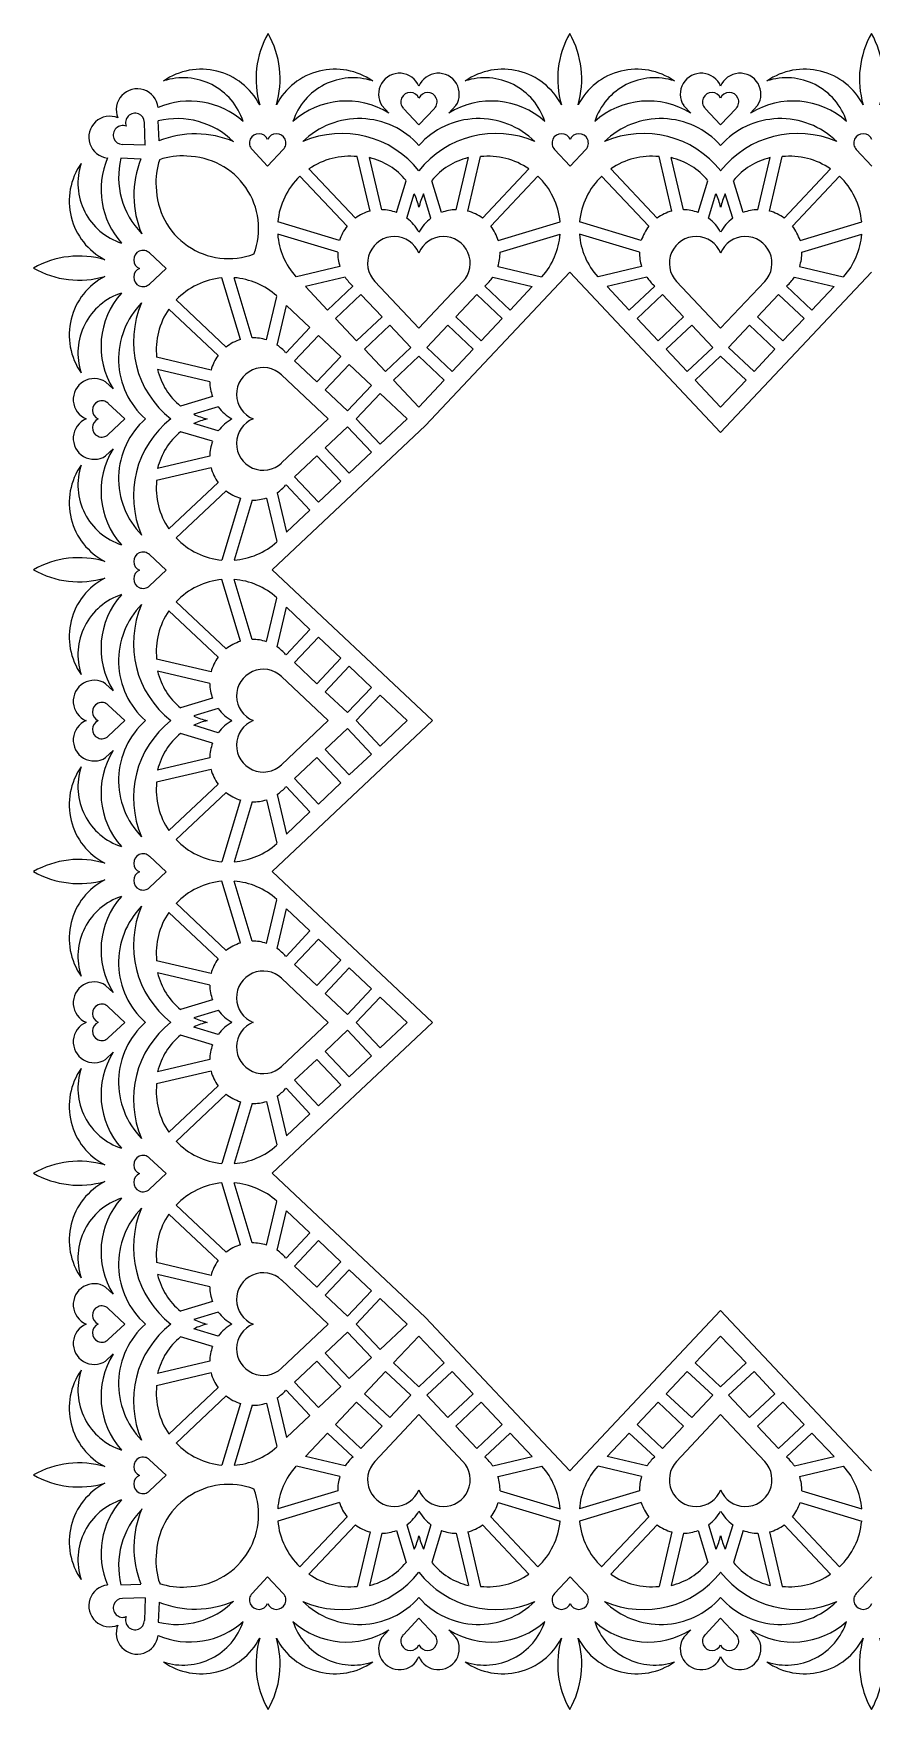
# Model space of a CAD drawing. Extents: x -118 to 52, y 123 to 293.
# Drawn here: x -118.1 to -33.3, y 122.9 to 292.5 of the extents above; entities that cross this region are included whole.
import ezdxf

# ---------------------------------------------------------------- set-up
doc = ezdxf.new("R2010")
doc.units = 0
doc.layers.get('0').update_dxf_attribs({"linetype": 'CONTINUOUS'})

msp = doc.modelspace()

# ---------------------------------------------------------------- linework, layer by layer
for p, q in [((-82.86, 285.22), (-82.15, 284.45)), ((-75.37, 285.22), (-76.08, 284.45)), ((-52.32, 285.22), (-51.61, 284.45)), ((-44.84, 285.22), (-45.55, 284.45)), ((-106.82, 281.22), (-106.89, 283.52)), ((-105.42, 281.64), (-105.5, 283.67)), ((-79.11, 283.27), (-80.69, 284.94)), ((-79.11, 283.27), (-77.54, 284.94)), ((-48.58, 283.27), (-50.16, 284.94)), ((-48.58, 283.27), (-47, 284.94)), ((-107.25, 279.81), (-109.28, 279.89)), ((-106.82, 281.22), (-109.12, 281.29)), ((-94.43, 279.09), (-96, 280.77)), ((-94.43, 279.09), (-92.85, 280.77)), ((-84.05, 274.54), (-85.35, 280.06)), ((-82.87, 274.68), (-84.12, 279.95)), ((-75.35, 274.68), (-74.11, 279.95)), ((-74.18, 274.54), (-72.88, 280.06)), ((-63.8, 279.09), (-65.38, 280.77)), ((-63.8, 279.09), (-62.23, 280.77)), ((-53.51, 274.54), (-54.81, 280.06)), ((-52.34, 274.68), (-53.58, 279.95)), ((-44.82, 274.68), (-43.58, 279.95)), ((-43.64, 274.54), (-42.34, 280.06)), ((-33.27, 279.09), (-34.85, 280.77)), ((-85.55, 273.83), (-90.24, 278.82)), ((-72.68, 273.83), (-67.99, 278.82)), ((-55.01, 273.83), (-59.7, 278.82)), ((-42.15, 273.83), (-37.45, 278.82)), ((-86.39, 273.02), (-91.16, 278.08)), ((-81.38, 274.4), (-80.41, 277.62)), ((-76.84, 274.4), (-77.81, 277.62)), ((-71.84, 273.02), (-67.07, 278.08)), ((-55.86, 273.02), (-60.62, 278.08)), ((-50.85, 274.4), (-49.88, 277.62)), ((-46.31, 274.4), (-47.28, 277.62)), ((-41.3, 273.02), (-36.54, 278.08)), ((-80.33, 273.82), (-79.59, 276.29)), ((-77.9, 273.82), (-78.64, 276.29)), ((-49.79, 273.82), (-49.05, 276.29)), ((-47.36, 273.82), (-48.11, 276.29)), ((-87.15, 271.56), (-93.4, 273.44)), ((-71.08, 271.56), (-64.83, 273.44)), ((-56.61, 271.56), (-62.86, 273.44)), ((-40.54, 271.56), (-34.29, 273.44)), ((-87.33, 270.39), (-93.41, 272.22)), ((-70.9, 270.39), (-64.82, 272.22)), ((-56.8, 270.39), (-62.87, 272.22)), ((-40.36, 270.39), (-34.28, 272.22)), ((-104.7, 268.73), (-106.38, 270.31)), ((-104.7, 268.73), (-106.38, 267.15)), ((-87.12, 268.93), (-91.52, 267.89)), ((-78.45, 252.84), (-63.85, 268.36)), ((-71.11, 268.93), (-66.71, 267.89)), ((-48.58, 252.14), (-63.85, 268.36)), ((-56.58, 268.93), (-60.98, 267.89)), ((-48.58, 252.14), (-33.31, 268.36)), ((-40.58, 268.93), (-36.17, 267.89)), ((-97.17, 261.54), (-99.05, 267.79)), ((-96, 261.72), (-97.83, 267.8)), ((-86.59, 267.85), (-90.59, 266.9)), ((-88.36, 264.53), (-90.59, 266.9)), ((-85.79, 266.95), (-88.36, 264.53)), ((-85.79, 266.95), (-85.82, 266.99)), ((-79.11, 262.68), (-83.57, 267.42)), ((-79.11, 262.68), (-74.66, 267.42)), ((-72.44, 266.95), (-72.41, 266.99)), ((-72.44, 266.95), (-69.87, 264.53)), ((-71.64, 267.85), (-67.64, 266.9)), ((-69.87, 264.53), (-67.64, 266.9)), ((-56.05, 267.85), (-60.05, 266.9)), ((-57.82, 264.53), (-60.05, 266.9)), ((-55.25, 266.95), (-57.82, 264.53)), ((-55.25, 266.95), (-55.29, 266.99)), ((-48.58, 262.68), (-53.04, 267.42)), ((-48.58, 262.68), (-44.12, 267.42)), ((-41.9, 266.95), (-41.87, 266.99)), ((-41.9, 266.95), (-39.34, 264.53)), ((-41.11, 267.85), (-37.1, 266.9)), ((-39.34, 264.53), (-37.1, 266.9)), ((-99.44, 259.94), (-104.43, 264.63)), ((-98.63, 260.78), (-103.69, 265.55)), ((-94.54, 261.51), (-93.5, 265.91)), ((-93.46, 260.98), (-92.51, 264.98)), ((-90.14, 262.75), (-92.51, 264.98)), ((-84.98, 266.1), (-87.55, 263.68)), ((-82.85, 263.83), (-84.98, 266.1)), ((-75.37, 263.83), (-73.25, 266.1)), ((-73.25, 266.1), (-70.68, 263.68)), ((-54.45, 266.1), (-57.02, 263.68)), ((-52.32, 263.83), (-54.45, 266.1)), ((-44.84, 263.83), (-42.71, 266.1)), ((-42.71, 266.1), (-40.14, 263.68)), ((-85.42, 261.42), (-87.55, 263.68)), ((-82.85, 263.83), (-85.42, 261.42)), ((-82.05, 262.98), (-84.62, 260.56)), ((-79.92, 260.72), (-82.05, 262.98)), ((-78.31, 260.72), (-76.18, 262.98)), ((-76.18, 262.98), (-73.61, 260.56)), ((-75.37, 263.83), (-72.81, 261.42)), ((-72.81, 261.42), (-70.68, 263.68)), ((-54.89, 261.42), (-57.02, 263.68)), ((-52.32, 263.83), (-54.89, 261.42)), ((-51.51, 262.98), (-54.08, 260.56)), ((-49.38, 260.72), (-51.51, 262.98)), ((-47.77, 260.72), (-45.64, 262.98)), ((-45.64, 262.98), (-43.08, 260.56)), ((-44.84, 263.83), (-42.27, 261.42)), ((-42.27, 261.42), (-40.14, 263.68)), ((-92.56, 260.18), (-90.14, 262.75)), ((-91.7, 259.37), (-89.29, 261.94)), ((-87.03, 259.81), (-89.29, 261.94)), ((-100.15, 258.44), (-105.67, 259.74)), ((-92.56, 260.18), (-92.6, 260.21)), ((-89.44, 257.25), (-87.03, 259.81)), ((-82.49, 258.3), (-84.62, 260.56)), ((-79.92, 260.72), (-82.49, 258.3)), ((-79.11, 259.86), (-81.68, 257.44)), ((-79.11, 259.86), (-76.55, 257.44)), ((-78.31, 260.72), (-75.74, 258.3)), ((-75.74, 258.3), (-73.61, 260.56)), ((-51.95, 258.3), (-54.08, 260.56)), ((-49.38, 260.72), (-51.95, 258.3)), ((-48.58, 259.86), (-51.15, 257.44)), ((-48.58, 259.86), (-46.01, 257.44)), ((-47.77, 260.72), (-45.2, 258.3)), ((-45.2, 258.3), (-43.08, 260.56)), ((-100.29, 257.27), (-105.56, 258.51)), ((-88.29, 253.51), (-93.02, 257.96)), ((-89.44, 257.25), (-91.7, 259.37)), ((-88.59, 256.44), (-86.17, 259.01)), ((-83.91, 256.88), (-86.17, 259.01)), ((-110.82, 257.25), (-110.06, 256.54)), ((-86.33, 254.31), (-88.59, 256.44)), ((-86.33, 254.31), (-83.91, 256.88)), ((-79.11, 254.71), (-81.68, 257.44)), ((-79.11, 254.71), (-76.55, 257.44)), ((-48.58, 254.71), (-51.15, 257.44)), ((-48.58, 254.71), (-46.01, 257.44)), ((-108.88, 253.51), (-110.55, 255.08)), ((-100.01, 255.78), (-103.23, 254.81)), ((-99.43, 254.72), (-101.9, 253.98)), ((-85.47, 253.51), (-83.05, 256.07)), ((-80.32, 253.51), (-83.05, 256.07)), ((-108.88, 253.51), (-110.55, 251.93)), ((-99.43, 252.29), (-101.9, 253.03)), ((-78.45, 252.84), (-93.97, 238.24)), ((-88.29, 253.51), (-93.02, 249.05)), ((-85.47, 253.51), (-83.05, 250.94)), ((-80.32, 253.51), (-83.05, 250.94)), ((-100.01, 251.24), (-103.23, 252.21)), ((-86.33, 252.7), (-88.59, 250.57)), ((-86.33, 252.7), (-83.91, 250.13)), ((-110.82, 249.76), (-110.06, 250.47)), ((-100.29, 249.75), (-105.56, 248.5)), ((-89.44, 249.77), (-91.7, 247.64)), ((-89.44, 249.77), (-87.03, 247.2)), ((-88.59, 250.57), (-86.17, 248)), ((-83.91, 250.13), (-86.17, 248)), ((-100.15, 248.57), (-105.67, 247.27)), ((-99.44, 247.07), (-104.43, 242.38)), ((-98.63, 246.23), (-103.69, 241.46)), ((-93.46, 246.03), (-92.51, 242.03)), ((-92.56, 246.83), (-92.6, 246.8)), ((-92.56, 246.83), (-90.14, 244.26)), ((-91.7, 247.64), (-89.29, 245.07)), ((-87.03, 247.2), (-89.29, 245.07)), ((-97.17, 245.47), (-99.05, 239.22)), ((-96, 245.29), (-97.83, 239.21)), ((-94.54, 245.5), (-93.5, 241.1)), ((-90.14, 244.26), (-92.51, 242.03)), ((-104.7, 238.19), (-106.38, 239.77)), ((-104.7, 238.19), (-106.38, 236.62)), ((-77.75, 222.97), (-93.97, 238.24)), ((-97.17, 231), (-99.05, 237.26)), ((-96, 231.19), (-97.83, 237.26)), ((-99.44, 229.4), (-104.43, 234.09)), ((-98.63, 230.25), (-103.69, 235.01)), ((-94.54, 230.97), (-93.5, 235.38)), ((-93.46, 230.44), (-92.51, 234.44)), ((-90.14, 232.21), (-92.51, 234.44)), ((-92.56, 229.64), (-90.14, 232.21)), ((-91.7, 228.84), (-89.29, 231.41)), ((-87.03, 229.28), (-89.29, 231.41)), ((-100.15, 227.9), (-105.67, 229.2)), ((-92.56, 229.64), (-92.6, 229.68)), ((-89.44, 226.71), (-87.03, 229.28)), ((-100.29, 226.73), (-105.56, 227.97)), ((-88.29, 222.97), (-93.02, 227.43)), ((-89.44, 226.71), (-91.7, 228.84)), ((-88.59, 225.9), (-86.17, 228.47)), ((-83.91, 226.34), (-86.17, 228.47)), ((-110.82, 226.71), (-110.06, 226)), ((-86.33, 223.78), (-88.59, 225.9)), ((-86.33, 223.78), (-83.91, 226.34)), ((-108.88, 222.97), (-110.55, 224.55)), ((-100.01, 225.24), (-103.23, 224.27)), ((-99.43, 224.19), (-101.9, 223.44)), ((-85.47, 222.97), (-83.05, 225.54)), ((-80.32, 222.97), (-83.05, 225.54)), ((-108.88, 222.97), (-110.55, 221.39)), ((-99.43, 221.75), (-101.9, 222.5)), ((-77.75, 222.97), (-93.97, 207.7)), ((-88.29, 222.97), (-93.02, 218.51)), ((-85.47, 222.97), (-83.05, 220.4)), ((-80.32, 222.97), (-83.05, 220.4)), ((-100.01, 220.7), (-103.23, 221.67)), ((-86.33, 222.16), (-88.59, 220.04)), ((-86.33, 222.16), (-83.91, 219.59)), ((-110.82, 219.23), (-110.06, 219.94)), ((-100.29, 219.21), (-105.56, 217.97)), ((-89.44, 219.23), (-91.7, 217.1)), ((-89.44, 219.23), (-87.03, 216.66)), ((-88.59, 220.04), (-86.17, 217.47)), ((-83.91, 219.59), (-86.17, 217.47)), ((-100.15, 218.03), (-105.67, 216.73)), ((-99.44, 216.54), (-104.43, 211.84)), ((-98.63, 215.69), (-103.69, 210.93)), ((-93.46, 215.5), (-92.51, 211.49)), ((-92.56, 216.3), (-92.6, 216.26)), ((-92.56, 216.3), (-90.14, 213.73)), ((-91.7, 217.1), (-89.29, 214.53)), ((-87.03, 216.66), (-89.29, 214.53)), ((-97.17, 214.94), (-99.05, 208.68)), ((-96, 214.75), (-97.83, 208.67)), ((-94.54, 214.97), (-93.5, 210.56)), ((-90.14, 213.73), (-92.51, 211.49)), ((-104.7, 207.66), (-106.38, 209.24)), ((-104.7, 207.66), (-106.38, 206.08)), ((-77.75, 192.43), (-93.97, 207.7)), ((-97.17, 200.47), (-99.05, 206.72)), ((-96, 200.65), (-97.83, 206.73)), ((-99.44, 198.86), (-104.43, 203.56)), ((-98.63, 199.71), (-103.69, 204.48)), ((-94.54, 200.43), (-93.5, 204.84)), ((-93.46, 199.9), (-92.51, 203.91)), ((-90.14, 201.68), (-92.51, 203.91)), ((-92.56, 199.11), (-90.14, 201.68)), ((-91.7, 198.3), (-89.29, 200.87)), ((-87.03, 198.74), (-89.29, 200.87)), ((-100.15, 197.37), (-105.67, 198.67)), ((-92.56, 199.11), (-92.6, 199.14)), ((-89.44, 196.17), (-87.03, 198.74)), ((-100.29, 196.19), (-105.56, 197.43)), ((-88.29, 192.43), (-93.02, 196.89)), ((-89.44, 196.17), (-91.7, 198.3)), ((-88.59, 195.37), (-86.17, 197.94)), ((-83.91, 195.81), (-86.17, 197.94)), ((-110.82, 196.18), (-110.06, 195.47)), ((-86.33, 193.24), (-88.59, 195.37)), ((-86.33, 193.24), (-83.91, 195.81)), ((-108.88, 192.43), (-110.55, 194.01)), ((-100.01, 194.7), (-103.23, 193.73)), ((-99.43, 193.65), (-101.9, 192.9)), ((-85.47, 192.43), (-83.05, 195)), ((-80.32, 192.43), (-83.05, 195)), ((-108.88, 192.43), (-110.55, 190.86)), ((-99.43, 191.22), (-101.9, 191.96)), ((-77.75, 192.43), (-93.97, 177.17)), ((-88.29, 192.43), (-93.02, 187.98)), ((-85.47, 192.43), (-83.05, 189.86)), ((-80.32, 192.43), (-83.05, 189.86)), ((-100.01, 190.16), (-103.23, 191.13)), ((-86.33, 191.63), (-88.59, 189.5)), ((-86.33, 191.63), (-83.91, 189.06)), ((-110.82, 188.69), (-110.06, 189.4)), ((-100.29, 188.67), (-105.56, 187.43)), ((-89.44, 188.69), (-91.7, 186.57)), ((-89.44, 188.69), (-87.03, 186.12)), ((-88.59, 189.5), (-86.17, 186.93)), ((-83.91, 189.06), (-86.17, 186.93)), ((-100.15, 187.5), (-105.67, 186.2)), ((-99.44, 186), (-104.43, 181.31)), ((-98.63, 185.16), (-103.69, 180.39)), ((-93.46, 184.96), (-92.51, 180.96)), ((-92.56, 185.76), (-92.6, 185.72)), ((-92.56, 185.76), (-90.14, 183.19)), ((-91.7, 186.57), (-89.29, 184)), ((-87.03, 186.12), (-89.29, 184)), ((-97.17, 184.4), (-99.05, 178.15)), ((-96, 184.21), (-97.83, 178.14)), ((-94.54, 184.43), (-93.5, 180.03)), ((-90.14, 183.19), (-92.51, 180.96)), ((-104.7, 177.12), (-106.38, 178.7)), ((-104.7, 177.12), (-106.38, 175.55)), ((-78.45, 162.56), (-93.97, 177.17)), ((-97.17, 169.93), (-99.05, 176.18)), ((-96, 170.12), (-97.83, 176.19)), ((-99.44, 168.33), (-104.43, 173.02)), ((-98.63, 169.17), (-103.69, 173.94)), ((-94.54, 169.9), (-93.5, 174.3)), ((-93.46, 169.37), (-92.51, 173.37)), ((-90.14, 171.14), (-92.51, 173.37)), ((-92.56, 168.57), (-90.14, 171.14)), ((-91.7, 167.77), (-89.29, 170.34)), ((-87.03, 168.21), (-89.29, 170.34)), ((-100.15, 166.83), (-105.67, 168.13)), ((-92.56, 168.57), (-92.6, 168.61)), ((-89.44, 165.64), (-87.03, 168.21)), ((-100.29, 165.66), (-105.56, 166.9)), ((-88.29, 161.9), (-93.02, 166.36)), ((-89.44, 165.64), (-91.7, 167.77)), ((-88.59, 164.83), (-86.17, 167.4)), ((-83.91, 165.27), (-86.17, 167.4)), ((-110.82, 165.64), (-110.06, 164.93)), ((-86.33, 162.7), (-88.59, 164.83)), ((-86.33, 162.7), (-83.91, 165.27)), ((-108.88, 161.9), (-110.55, 163.48)), ((-100.01, 164.17), (-103.23, 163.2)), ((-99.43, 163.11), (-101.9, 162.37)), ((-85.47, 161.9), (-83.05, 164.47)), ((-80.32, 161.9), (-83.05, 164.47)), ((-48.58, 163.27), (-63.85, 147.04)), ((-48.58, 163.27), (-33.31, 147.04)), ((-108.88, 161.9), (-110.55, 160.32)), ((-99.43, 160.68), (-101.9, 161.43)), ((-88.29, 161.9), (-93.02, 157.44)), ((-85.47, 161.9), (-83.05, 159.33)), ((-80.32, 161.9), (-83.05, 159.33)), ((-78.45, 162.56), (-63.85, 147.04)), ((-100.01, 159.63), (-103.23, 160.6)), ((-86.33, 161.09), (-88.59, 158.96)), ((-86.33, 161.09), (-83.91, 158.52)), ((-79.11, 160.69), (-81.68, 157.96)), ((-79.11, 160.69), (-76.55, 157.96)), ((-48.58, 160.69), (-51.15, 157.96)), ((-48.58, 160.69), (-46.01, 157.96)), ((-110.82, 158.16), (-110.06, 158.87)), ((-100.29, 158.14), (-105.56, 156.9)), ((-89.44, 158.16), (-91.7, 156.03)), ((-89.44, 158.16), (-87.03, 155.59)), ((-88.59, 158.96), (-86.17, 156.39)), ((-83.91, 158.52), (-86.17, 156.39)), ((-79.11, 155.54), (-81.68, 157.96)), ((-79.11, 155.54), (-76.55, 157.96)), ((-48.58, 155.54), (-51.15, 157.96)), ((-48.58, 155.54), (-46.01, 157.96)), ((-100.15, 156.96), (-105.67, 155.66)), ((-82.49, 157.11), (-84.62, 154.84)), ((-79.92, 154.69), (-82.49, 157.11)), ((-78.31, 154.69), (-75.74, 157.11)), ((-75.74, 157.11), (-73.61, 154.84)), ((-51.95, 157.11), (-54.08, 154.84)), ((-49.38, 154.69), (-51.95, 157.11)), ((-47.77, 154.69), (-45.2, 157.11)), ((-45.2, 157.11), (-43.08, 154.84)), ((-99.44, 155.47), (-104.43, 150.77)), ((-98.63, 154.62), (-103.69, 149.86)), ((-93.46, 154.43), (-92.51, 150.42)), ((-92.56, 155.22), (-92.6, 155.19)), ((-92.56, 155.22), (-90.14, 152.65)), ((-91.7, 156.03), (-89.29, 153.46)), ((-87.03, 155.59), (-89.29, 153.46)), ((-82.05, 152.43), (-84.62, 154.84)), ((-79.92, 154.69), (-82.05, 152.43)), ((-78.31, 154.69), (-76.18, 152.43)), ((-76.18, 152.43), (-73.61, 154.84)), ((-51.51, 152.43), (-54.08, 154.84)), ((-49.38, 154.69), (-51.51, 152.43)), ((-47.77, 154.69), (-45.64, 152.43)), ((-45.64, 152.43), (-43.08, 154.84)), ((-97.17, 153.86), (-99.05, 147.61)), ((-96, 153.68), (-97.83, 147.6)), ((-94.54, 153.9), (-93.5, 149.49)), ((-85.42, 153.99), (-87.55, 151.73)), ((-82.85, 151.57), (-85.42, 153.99)), ((-79.11, 152.73), (-83.57, 147.99)), ((-79.11, 152.73), (-74.66, 147.99)), ((-75.37, 151.57), (-72.81, 153.99)), ((-72.81, 153.99), (-70.68, 151.73)), ((-54.89, 153.99), (-57.02, 151.73)), ((-52.32, 151.57), (-54.89, 153.99)), ((-48.58, 152.73), (-53.04, 147.99)), ((-48.58, 152.73), (-44.12, 147.99)), ((-44.84, 151.57), (-42.27, 153.99)), ((-42.27, 153.99), (-40.14, 151.73)), ((-90.14, 152.65), (-92.51, 150.42)), ((-84.98, 149.31), (-87.55, 151.73)), ((-82.85, 151.57), (-84.98, 149.31)), ((-75.37, 151.57), (-73.25, 149.31)), ((-73.25, 149.31), (-70.68, 151.73)), ((-54.45, 149.31), (-57.02, 151.73)), ((-52.32, 151.57), (-54.45, 149.31)), ((-44.84, 151.57), (-42.71, 149.31)), ((-42.71, 149.31), (-40.14, 151.73)), ((-88.36, 150.87), (-90.59, 148.5)), ((-85.79, 148.45), (-88.36, 150.87)), ((-72.44, 148.45), (-69.87, 150.87)), ((-69.87, 150.87), (-67.64, 148.5)), ((-57.82, 150.87), (-60.05, 148.5)), ((-55.25, 148.45), (-57.82, 150.87)), ((-41.9, 148.45), (-39.34, 150.87)), ((-39.34, 150.87), (-37.1, 148.5)), ((-104.7, 146.59), (-106.38, 148.16)), ((-86.59, 147.55), (-90.59, 148.5)), ((-85.79, 148.45), (-85.82, 148.41)), ((-72.44, 148.45), (-72.41, 148.41)), ((-71.64, 147.55), (-67.64, 148.5)), ((-56.05, 147.55), (-60.05, 148.5)), ((-55.25, 148.45), (-55.29, 148.41)), ((-41.9, 148.45), (-41.87, 148.41)), ((-41.11, 147.55), (-37.1, 148.5)), ((-104.7, 146.59), (-106.38, 145.01)), ((-87.12, 146.47), (-91.52, 147.51)), ((-71.11, 146.47), (-66.67, 147.52)), ((-56.58, 146.47), (-60.98, 147.51)), ((-40.58, 146.47), (-36.17, 147.51)), ((-87.33, 145.01), (-93.41, 143.19)), ((-70.9, 145.01), (-64.82, 143.19)), ((-56.8, 145.01), (-62.87, 143.19)), ((-40.36, 145.01), (-34.28, 143.19)), ((-87.15, 143.84), (-93.4, 141.96)), ((-71.08, 143.84), (-64.83, 141.96)), ((-56.61, 143.84), (-62.86, 141.96)), ((-40.54, 143.84), (-34.29, 141.96)), ((-86.39, 142.39), (-91.16, 137.32)), ((-85.55, 141.57), (-90.24, 136.58)), ((-84.05, 140.86), (-85.35, 135.34)), ((-81.38, 141.01), (-80.41, 137.78)), ((-80.33, 141.59), (-79.59, 139.11)), ((-77.9, 141.59), (-78.64, 139.11)), ((-76.84, 141.01), (-77.81, 137.78)), ((-74.18, 140.86), (-72.88, 135.34)), ((-72.68, 141.57), (-67.99, 136.58)), ((-71.84, 142.39), (-67.07, 137.32)), ((-55.86, 142.39), (-60.62, 137.32)), ((-55.01, 141.57), (-59.7, 136.58)), ((-53.51, 140.86), (-54.81, 135.34)), ((-50.85, 141.01), (-49.88, 137.78)), ((-49.79, 141.59), (-49.05, 139.11)), ((-47.36, 141.59), (-48.11, 139.11)), ((-46.31, 141.01), (-47.28, 137.78)), ((-43.64, 140.86), (-42.34, 135.34)), ((-42.15, 141.57), (-37.45, 136.58)), ((-41.3, 142.39), (-36.54, 137.32)), ((-82.87, 140.72), (-84.12, 135.45)), ((-75.35, 140.72), (-74.11, 135.45)), ((-52.34, 140.72), (-53.58, 135.45)), ((-44.82, 140.72), (-43.58, 135.45)), ((-94.43, 136.31), (-96, 134.64)), ((-94.43, 136.31), (-92.85, 134.64)), ((-63.8, 136.31), (-65.38, 134.64)), ((-63.8, 136.31), (-62.23, 134.64)), ((-33.27, 136.31), (-34.85, 134.64)), ((-109.28, 135.52), (-107.25, 135.59)), ((-106.82, 134.19), (-109.12, 134.12)), ((-106.82, 134.19), (-106.89, 131.89)), ((-105.42, 133.76), (-105.5, 131.73)), ((-82.86, 130.19), (-82.15, 130.95)), ((-79.11, 132.13), (-80.69, 130.46)), ((-79.11, 132.13), (-77.54, 130.46)), ((-75.37, 130.19), (-76.08, 130.95)), ((-52.32, 130.19), (-51.61, 130.95)), ((-48.58, 132.13), (-50.16, 130.46)), ((-48.58, 132.13), (-47, 130.46)), ((-44.84, 130.19), (-45.55, 130.95))]:
    msp.add_line(p, q)
for centre, radius, start, end in [((-86.34, 287.91), 9.26, 150.2195, 196.4556), ((-102.42, 287.91), 9.26, 343.5444, 29.7805), ((-55.81, 287.91), 9.26, 150.2195, 196.4556), ((-71.89, 287.91), 9.26, 343.5444, 29.7805), ((-25.27, 287.91), 9.26, 150.2195, 196.4556), ((-41.35, 287.91), 9.26, 343.5444, 29.7805), ((-101.16, 282.23), 6.67, 27.2657, 124.8817), ((-87.61, 282.23), 6.67, 55.1183, 152.7343), ((-81.08, 286.37), 2.12, 22.1916, 212.9358), ((-77.15, 286.37), 2.12, 327.0642, 157.8084), ((-70.62, 282.23), 6.67, 27.2657, 124.8817), ((-57.07, 282.23), 6.67, 55.1183, 152.7343), ((-50.54, 286.37), 2.12, 22.1916, 212.9358), ((-46.62, 286.37), 2.12, 327.0642, 157.8084), ((-40.08, 282.23), 6.67, 27.2657, 124.8817), ((-107.63, 284.8), 2.12, 6.1893, 202.8084), ((-102.97, 281.65), 6.38, 17.9334, 108.2335), ((-85.79, 281.65), 6.38, 71.7665, 162.0666), ((-72.44, 281.65), 6.38, 17.9334, 108.2335), ((-55.25, 281.65), 6.38, 71.7665, 162.0666), ((-41.9, 281.65), 6.38, 17.9334, 108.2335), ((-102.32, 277.55), 8.13, 48.1948, 113.1532), ((-86.44, 277.55), 8.13, 58.1142, 131.8052), ((-80, 285.6), 0.954, 22.1916, 223.2633), ((-78.23, 285.6), 0.954, 316.7367, 157.8084), ((-71.79, 277.55), 8.13, 48.1948, 121.8858), ((-55.9, 277.55), 8.13, 58.1142, 131.8052), ((-49.46, 285.6), 0.954, 22.1916, 223.2633), ((-47.7, 285.6), 0.954, 316.7367, 157.8084), ((-41.25, 277.55), 8.13, 48.1948, 121.8858), ((-110.4, 282.02), 2.12, 67.1916, 263.8107), ((-107.85, 283.49), 0.954, 1.7367, 202.8084), ((-103.59, 275.77), 8.13, 45.568, 103.5466), ((-85.17, 275.77), 8.13, 41.8237, 134.432), ((-73.06, 275.77), 8.13, 45.568, 138.1763), ((-54.64, 275.77), 8.13, 41.8237, 134.432), ((-42.52, 275.77), 8.13, 45.568, 138.1763), ((-109.1, 282.24), 0.954, 67.1916, 268.2633), ((-101.74, 272.48), 9.88, 66.7265, 111.9154), ((-95.31, 281.42), 0.954, 22.1916, 223.2633), ((-93.54, 281.42), 0.954, 316.7367, 157.8084), ((-86.9, 272.52), 9.88, 37.9811, 113.6405), ((-71.33, 272.52), 9.88, 66.3595, 142.0189), ((-64.69, 281.42), 0.954, 22.1916, 223.2633), ((-62.92, 281.42), 0.954, 316.7367, 157.8084), ((-56.36, 272.52), 9.88, 37.9811, 113.6405), ((-40.79, 272.52), 9.88, 66.3595, 142.0189), ((-34.15, 281.42), 0.954, 22.1916, 223.2633), ((-103.16, 276.72), 8.13, 156.8468, 221.8052), ((-101.38, 277.98), 8.13, 166.4534, 224.432), ((-103.15, 273.45), 6.67, 85.3472, 109.3313), ((-102.66, 272.77), 7.32, 339.3764, 89.5781), ((-86.11, 272.77), 7.32, 84.0698, 124.3531), ((-85.62, 273.45), 6.67, 38.7088, 76.9688), ((-72.61, 273.45), 6.67, 103.0312, 141.2912), ((-72.12, 272.77), 7.32, 55.6469, 95.9302), ((-55.57, 272.77), 7.32, 84.0698, 124.3531), ((-55.08, 273.45), 6.67, 38.7088, 76.9688), ((-42.07, 273.45), 6.67, 103.0312, 141.2912), ((-41.59, 272.77), 7.32, 55.6469, 95.9302), ((-107.84, 275.55), 6.67, 145.1183, 242.7343), ((-107.25, 277.37), 6.38, 161.7665, 252.0666), ((-98.09, 276.13), 9.88, 158.0846, 203.2735), ((-99.06, 277.54), 6.67, 160.6687, 184.6528), ((-98.38, 277.05), 7.32, 180.4219, 290.6236), ((-86.11, 272.77), 7.32, 133.5879, 174.7728), ((-72.12, 272.77), 7.32, 5.2272, 46.4121), ((-55.57, 272.77), 7.32, 133.5879, 174.7728), ((-41.59, 272.77), 7.32, 5.2272, 46.4121), ((-85.62, 273.45), 6.67, 12.7907, 25.2329), ((-72.61, 273.45), 6.67, 154.7671, 167.2093), ((-55.08, 273.45), 6.67, 12.7907, 25.2329), ((-42.07, 273.45), 6.67, 154.7671, 167.2093), ((-82.95, 270.3), 4.38, 104.5257, 126.3006), ((-82.95, 270.3), 4.38, 69.0837, 89.0125), ((-82.95, 270.3), 4.38, 28.9966, 53.3205), ((-75.28, 270.3), 4.38, 126.6795, 151.0034), ((-75.28, 270.3), 4.38, 90.9875, 110.9163), ((-75.28, 270.3), 4.38, 53.6994, 75.4743), ((-52.41, 270.3), 4.38, 104.5257, 126.3006), ((-52.41, 270.3), 4.38, 69.0837, 89.0125), ((-52.41, 270.3), 4.38, 28.9966, 53.3205), ((-44.74, 270.3), 4.38, 126.6795, 151.0034), ((-44.74, 270.3), 4.38, 90.9875, 110.9163), ((-44.74, 270.3), 4.38, 53.6994, 75.4743), ((-86.11, 272.77), 7.32, 184.3684, 221.8816), ((-82.95, 270.3), 4.38, 141.715, 163.2788), ((-81.61, 269.26), 2.7, 22.1916, 223.2633), ((-76.62, 269.26), 2.7, 316.7367, 157.8084), ((-75.28, 270.3), 4.38, 16.7212, 38.285), ((-72.12, 272.77), 7.32, 318.1184, 355.6316), ((-55.57, 272.77), 7.32, 184.3684, 221.8816), ((-52.41, 270.3), 4.38, 141.715, 163.2788), ((-51.07, 269.26), 2.7, 22.1916, 223.2633), ((-46.08, 269.26), 2.7, 316.7367, 157.8084), ((-44.74, 270.3), 4.38, 16.7212, 38.285), ((-41.59, 272.77), 7.32, 318.1184, 355.6316), ((-113.52, 260.73), 9.26, 73.5444, 119.7805), ((-107.03, 269.61), 0.954, 46.7367, 247.8084), ((-82.95, 270.3), 4.38, 178.8365, 198.183), ((-75.28, 270.3), 4.38, 341.817, 1.1635), ((-52.41, 270.3), 4.38, 178.8365, 198.183), ((-44.74, 270.3), 4.38, 341.817, 1.1635), ((-113.52, 276.81), 9.26, 240.2195, 286.4556), ((-107.03, 267.85), 0.954, 112.1916, 313.2633), ((-107.84, 262), 6.67, 117.2657, 214.8817), ((-98.38, 260.5), 7.32, 95.2272, 136.4121), ((-98.38, 260.5), 7.32, 48.1184, 85.6316), ((-82.95, 270.3), 4.38, 213.9929, 229.0468), ((-75.28, 270.3), 4.38, 310.9532, 326.0071), ((-52.41, 270.3), 4.38, 213.9929, 229.0468), ((-44.74, 270.3), 4.38, 310.9532, 326.0071), ((-107.25, 260.18), 6.38, 107.9334, 198.2335), ((-103.16, 260.83), 8.13, 138.1948, 211.8858), ((-101.38, 259.56), 8.13, 135.568, 228.1763), ((-98.13, 261.29), 9.88, 156.3595, 232.0189), ((-98.38, 260.5), 7.32, 145.6469, 185.9302), ((-95.91, 257.34), 4.38, 106.7212, 128.285), ((-95.91, 257.34), 4.38, 71.817, 91.1635), ((-95.91, 257.34), 4.38, 143.6994, 165.4743), ((-95.91, 257.34), 4.38, 40.9532, 56.0071), ((-99.06, 260.01), 6.67, 193.0312, 231.2912), ((-94.87, 256), 2.7, 46.7367, 247.8084), ((-111.98, 255.47), 2.12, 57.0642, 247.8084), ((-95.91, 257.34), 4.38, 180.9875, 200.9163), ((-111.21, 254.39), 0.954, 46.7367, 247.8084), ((-95.91, 257.34), 4.38, 216.6795, 241.0034), ((-111.98, 251.54), 2.12, 112.1916, 302.9358), ((-111.21, 252.62), 0.954, 112.1916, 313.2633), ((-101.38, 247.45), 8.13, 131.8237, 224.432), ((-98.13, 245.72), 9.88, 127.9811, 203.6405), ((-99.06, 260.01), 6.67, 244.7671, 257.2093), ((-99.06, 247), 6.67, 102.7907, 115.2329), ((-95.91, 249.67), 4.38, 118.9966, 143.3205), ((-94.87, 251.01), 2.7, 112.1916, 313.2633), ((-99.06, 247), 6.67, 128.7088, 166.9688), ((-95.91, 249.67), 4.38, 159.0837, 179.0125), ((-103.16, 246.18), 8.13, 148.1142, 221.8052), ((-107.84, 245.01), 6.67, 145.1183, 242.7343), ((-107.25, 246.83), 6.38, 161.7665, 252.0666), ((-95.91, 249.67), 4.38, 194.5257, 216.3006), ((-98.38, 246.51), 7.32, 174.0698, 214.3531), ((-95.91, 249.67), 4.38, 231.715, 253.2788), ((-95.91, 249.67), 4.38, 303.9929, 319.0468), ((-95.91, 249.67), 4.38, 268.8365, 288.183), ((-98.38, 246.51), 7.32, 223.5879, 264.7728), ((-98.38, 246.51), 7.32, 274.3684, 311.8816), ((-113.52, 230.2), 9.26, 73.5444, 119.7805), ((-107.03, 239.08), 0.954, 46.7367, 247.8084), ((-113.52, 246.28), 9.26, 240.2195, 286.4556), ((-107.03, 237.31), 0.954, 112.1916, 313.2633), ((-107.84, 231.46), 6.67, 117.2657, 214.8817), ((-98.38, 229.96), 7.32, 95.2272, 136.4121), ((-98.38, 229.96), 7.32, 48.1184, 85.6316), ((-107.25, 229.65), 6.38, 107.9334, 198.2335), ((-103.16, 230.3), 8.13, 138.1948, 211.8858), ((-101.38, 229.03), 8.13, 135.568, 228.1763), ((-98.13, 230.76), 9.88, 156.3595, 232.0189), ((-98.38, 229.96), 7.32, 145.6469, 185.9302), ((-95.91, 226.8), 4.38, 106.7212, 128.285), ((-95.91, 226.8), 4.38, 71.817, 91.1635), ((-95.91, 226.8), 4.38, 143.6994, 165.4743), ((-95.91, 226.8), 4.38, 40.9532, 56.0071), ((-99.06, 229.47), 6.67, 193.0312, 231.2912), ((-94.87, 225.47), 2.7, 46.7367, 247.8084), ((-111.98, 224.93), 2.12, 57.0642, 247.8084), ((-95.91, 226.8), 4.38, 180.9875, 200.9163), ((-111.21, 223.85), 0.954, 46.7367, 247.8084), ((-95.91, 226.8), 4.38, 216.6795, 241.0034), ((-111.98, 221.01), 2.12, 112.1916, 302.9358), ((-111.21, 222.09), 0.954, 112.1916, 313.2633), ((-101.38, 216.91), 8.13, 131.8237, 224.432), ((-98.13, 215.18), 9.88, 127.9811, 203.6405), ((-99.06, 229.47), 6.67, 244.7671, 257.2093), ((-99.06, 216.47), 6.67, 102.7907, 115.2329), ((-95.91, 219.13), 4.38, 118.9966, 143.3205), ((-94.87, 220.47), 2.7, 112.1916, 313.2633), ((-99.06, 216.47), 6.67, 128.7088, 166.9688), ((-95.91, 219.13), 4.38, 159.0837, 179.0125), ((-103.16, 215.64), 8.13, 148.1142, 221.8052), ((-107.84, 214.47), 6.67, 145.1183, 242.7343), ((-107.25, 216.29), 6.38, 161.7665, 252.0666), ((-95.91, 219.13), 4.38, 194.5257, 216.3006), ((-98.38, 215.98), 7.32, 174.0698, 214.3531), ((-95.91, 219.13), 4.38, 231.715, 253.2788), ((-95.91, 219.13), 4.38, 303.9929, 319.0468), ((-95.91, 219.13), 4.38, 268.8365, 288.183), ((-98.38, 215.98), 7.32, 223.5879, 264.7728), ((-98.38, 215.98), 7.32, 274.3684, 311.8816), ((-113.52, 199.66), 9.26, 73.5444, 119.7805), ((-107.03, 208.54), 0.954, 46.7367, 247.8084), ((-113.52, 215.74), 9.26, 240.2195, 286.4556), ((-107.03, 206.78), 0.954, 112.1916, 313.2633), ((-107.84, 200.93), 6.67, 117.2657, 214.8817), ((-98.38, 199.43), 7.32, 95.2272, 136.4121), ((-98.38, 199.43), 7.32, 48.1184, 85.6316), ((-107.25, 199.11), 6.38, 107.9334, 198.2335), ((-103.16, 199.76), 8.13, 138.1948, 211.8858), ((-101.38, 198.49), 8.13, 135.568, 228.1763), ((-98.13, 200.22), 9.88, 156.3595, 232.0189), ((-98.38, 199.43), 7.32, 145.6469, 185.9302), ((-95.91, 196.27), 4.38, 106.7212, 128.285), ((-95.91, 196.27), 4.38, 71.817, 91.1635), ((-95.91, 196.27), 4.38, 143.6994, 165.4743), ((-95.91, 196.27), 4.38, 40.9532, 56.0071), ((-99.06, 198.94), 6.67, 193.0312, 231.2912), ((-94.87, 194.93), 2.7, 46.7367, 247.8084), ((-111.98, 194.4), 2.12, 57.0642, 247.8084), ((-95.91, 196.27), 4.38, 180.9875, 200.9163), ((-111.21, 193.32), 0.954, 46.7367, 247.8084), ((-95.91, 196.27), 4.38, 216.6795, 241.0034), ((-111.98, 190.47), 2.12, 112.1916, 302.9358), ((-111.21, 191.55), 0.954, 112.1916, 313.2633), ((-101.38, 186.38), 8.13, 131.8237, 224.432), ((-98.13, 184.65), 9.88, 127.9811, 203.6405), ((-99.06, 198.94), 6.67, 244.7671, 257.2093), ((-99.06, 185.93), 6.67, 102.7907, 115.2329), ((-95.91, 188.6), 4.38, 118.9966, 143.3205), ((-94.87, 189.94), 2.7, 112.1916, 313.2633), ((-99.06, 185.93), 6.67, 128.7088, 166.9688), ((-95.91, 188.6), 4.38, 159.0837, 179.0125), ((-103.16, 185.11), 8.13, 148.1142, 221.8052), ((-107.84, 183.94), 6.67, 145.1183, 242.7343), ((-107.25, 185.76), 6.38, 161.7665, 252.0666), ((-95.91, 188.6), 4.38, 194.5257, 216.3006), ((-98.38, 185.44), 7.32, 174.0698, 214.3531), ((-95.91, 188.6), 4.38, 231.715, 253.2788), ((-95.91, 188.6), 4.38, 303.9929, 319.0468), ((-95.91, 188.6), 4.38, 268.8365, 288.183), ((-98.38, 185.44), 7.32, 223.5879, 264.7728), ((-98.38, 185.44), 7.32, 274.3684, 311.8816), ((-113.52, 169.12), 9.26, 73.5444, 119.7805), ((-107.03, 178.01), 0.954, 46.7367, 247.8084), ((-113.52, 185.21), 9.26, 240.2195, 286.4556), ((-107.03, 176.24), 0.954, 112.1916, 313.2633), ((-107.84, 170.39), 6.67, 117.2657, 214.8817), ((-98.38, 168.89), 7.32, 95.2272, 136.4121), ((-98.38, 168.89), 7.32, 48.1184, 85.6316), ((-107.25, 168.57), 6.38, 107.9334, 198.2335), ((-103.16, 169.22), 8.13, 138.1948, 211.8858), ((-101.38, 167.95), 8.13, 135.568, 228.1763), ((-98.13, 169.68), 9.88, 156.3595, 232.0189), ((-98.38, 168.89), 7.32, 145.6469, 185.9302), ((-95.91, 165.73), 4.38, 106.7212, 128.285), ((-95.91, 165.73), 4.38, 71.817, 91.1635), ((-95.91, 165.73), 4.38, 143.6994, 165.4743), ((-95.91, 165.73), 4.38, 40.9532, 56.0071), ((-99.06, 168.4), 6.67, 193.0312, 231.2912), ((-94.87, 164.39), 2.7, 46.7367, 247.8084), ((-111.98, 163.86), 2.12, 57.0642, 247.8084), ((-95.91, 165.73), 4.38, 180.9875, 200.9163), ((-111.21, 162.78), 0.954, 46.7367, 247.8084), ((-95.91, 165.73), 4.38, 216.6795, 241.0034), ((-111.98, 159.93), 2.12, 112.1916, 302.9358), ((-111.21, 161.02), 0.954, 112.1916, 313.2633), ((-101.38, 155.84), 8.13, 131.8237, 224.432), ((-98.13, 154.11), 9.88, 127.9811, 203.6405), ((-99.06, 168.4), 6.67, 244.7671, 257.2093), ((-99.06, 155.39), 6.67, 102.7907, 115.2329), ((-95.91, 158.06), 4.38, 118.9966, 143.3205), ((-94.87, 159.4), 2.7, 112.1916, 313.2633), ((-99.06, 155.39), 6.67, 128.7088, 166.9688), ((-95.91, 158.06), 4.38, 159.0837, 179.0125), ((-103.16, 154.57), 8.13, 148.1142, 221.8052), ((-107.84, 153.4), 6.67, 145.1183, 242.7343), ((-107.25, 155.22), 6.38, 161.7665, 252.0666), ((-95.91, 158.06), 4.38, 194.5257, 216.3006), ((-98.38, 154.91), 7.32, 174.0698, 214.3531), ((-95.91, 158.06), 4.38, 231.715, 253.2788), ((-95.91, 158.06), 4.38, 303.9929, 319.0468), ((-95.91, 158.06), 4.38, 268.8365, 288.183), ((-98.38, 154.91), 7.32, 223.5879, 264.7728), ((-98.38, 154.91), 7.32, 274.3684, 311.8816), ((-113.52, 138.59), 9.26, 73.5444, 119.7805), ((-107.03, 147.47), 0.954, 46.7367, 247.8084), ((-82.95, 145.1), 4.38, 130.9532, 146.0071), ((-81.61, 146.14), 2.7, 136.7367, 337.8084), ((-76.62, 146.14), 2.7, 202.1916, 43.2633), ((-75.28, 145.1), 4.38, 33.9929, 49.0468), ((-52.41, 145.1), 4.38, 130.9532, 146.0071), ((-51.07, 146.14), 2.7, 136.7367, 337.8084), ((-46.08, 146.14), 2.7, 202.1916, 43.2633), ((-44.74, 145.1), 4.38, 33.9929, 49.0468), ((-113.52, 154.67), 9.26, 240.2195, 286.4556), ((-107.03, 145.7), 0.954, 112.1916, 313.2633), ((-86.11, 142.63), 7.32, 138.1184, 175.6316), ((-82.95, 145.1), 4.38, 161.817, 181.1635), ((-75.28, 145.1), 4.38, 358.8365, 18.183), ((-72.12, 142.63), 7.32, 4.3684, 41.8816), ((-55.57, 142.63), 7.32, 138.1184, 175.6316), ((-52.41, 145.1), 4.38, 161.817, 181.1635), ((-44.74, 145.1), 4.38, 358.8365, 18.183), ((-41.59, 142.63), 7.32, 4.3684, 41.8816), ((-107.84, 139.86), 6.67, 117.2657, 214.8817), ((-98.38, 138.35), 7.32, 69.3764, 179.5781), ((-102.66, 142.63), 7.32, 270.4219, 20.6236), ((-107.25, 138.04), 6.38, 107.9334, 198.2335), ((-103.16, 138.69), 8.13, 138.1948, 203.1532), ((-101.38, 137.42), 8.13, 135.568, 193.5466), ((-98.09, 139.28), 9.88, 156.7265, 201.9154), ((-82.95, 145.1), 4.38, 196.7212, 218.285), ((-82.95, 145.1), 4.38, 306.6795, 331.0034), ((-75.28, 145.1), 4.38, 208.9966, 233.3205), ((-75.28, 145.1), 4.38, 321.715, 343.2788), ((-52.41, 145.1), 4.38, 196.7212, 218.285), ((-52.41, 145.1), 4.38, 306.6795, 331.0034), ((-44.74, 145.1), 4.38, 208.9966, 233.3205), ((-44.74, 145.1), 4.38, 321.715, 343.2788), ((-86.11, 142.63), 7.32, 185.2272, 226.4121), ((-82.95, 145.1), 4.38, 233.6994, 255.4743), ((-82.95, 145.1), 4.38, 270.9875, 290.9163), ((-75.28, 145.1), 4.38, 249.0837, 269.0125), ((-75.28, 145.1), 4.38, 284.5257, 306.3006), ((-72.12, 142.63), 7.32, 313.5879, 354.7728), ((-55.57, 142.63), 7.32, 185.2272, 226.4121), ((-52.41, 145.1), 4.38, 233.6994, 255.4743), ((-52.41, 145.1), 4.38, 270.9875, 290.9163), ((-44.74, 145.1), 4.38, 249.0837, 269.0125), ((-44.74, 145.1), 4.38, 284.5257, 306.3006), ((-41.59, 142.63), 7.32, 313.5879, 354.7728), ((-85.62, 141.95), 6.67, 334.7671, 347.2093), ((-72.61, 141.95), 6.67, 192.7907, 205.2329), ((-55.08, 141.95), 6.67, 334.7671, 347.2093), ((-42.07, 141.95), 6.67, 192.7907, 205.2329), ((-99.06, 137.87), 6.67, 175.3472, 199.3313), ((-85.62, 141.95), 6.67, 283.0312, 321.2912), ((-72.61, 141.95), 6.67, 218.7088, 256.9688), ((-55.08, 141.95), 6.67, 283.0312, 321.2912), ((-42.07, 141.95), 6.67, 218.7088, 256.9688), ((-86.9, 142.88), 9.88, 246.3595, 322.0189), ((-86.11, 142.63), 7.32, 235.6469, 275.9302), ((-71.33, 142.88), 9.88, 217.9811, 293.6405), ((-72.12, 142.63), 7.32, 264.0698, 304.3531), ((-56.36, 142.88), 9.88, 246.3595, 322.0189), ((-55.57, 142.63), 7.32, 235.6469, 275.9302), ((-40.79, 142.88), 9.88, 217.9811, 293.6405), ((-41.59, 142.63), 7.32, 264.0698, 304.3531), ((-110.4, 133.38), 2.12, 96.1893, 292.8084), ((-109.1, 133.17), 0.954, 91.7367, 292.8084), ((-103.15, 141.95), 6.67, 250.6687, 274.6528), ((-95.31, 133.98), 0.954, 136.7367, 337.8084), ((-93.54, 133.98), 0.954, 202.1916, 43.2633), ((-85.17, 139.63), 8.13, 225.568, 318.1763), ((-73.06, 139.63), 8.13, 221.8237, 314.432), ((-64.69, 133.98), 0.954, 136.7367, 337.8084), ((-62.92, 133.98), 0.954, 202.1916, 43.2633), ((-54.64, 139.63), 8.13, 225.568, 318.1763), ((-42.52, 139.63), 8.13, 221.8237, 314.432), ((-34.15, 133.98), 0.954, 136.7367, 337.8084), ((-103.59, 139.63), 8.13, 256.4534, 314.432), ((-101.74, 142.93), 9.88, 248.0846, 293.2735), ((-107.63, 130.61), 2.12, 157.1916, 353.8107), ((-107.85, 131.92), 0.954, 157.1916, 358.2633), ((-102.32, 137.85), 8.13, 246.8468, 311.8052), ((-102.97, 133.76), 6.38, 251.7665, 342.0666), ((-85.79, 133.76), 6.38, 197.9334, 288.2335), ((-86.44, 137.85), 8.13, 228.1948, 301.8858), ((-71.79, 137.85), 8.13, 238.1142, 311.8052), ((-72.44, 133.76), 6.38, 251.7665, 342.0666), ((-55.25, 133.76), 6.38, 197.9334, 288.2335), ((-55.9, 137.85), 8.13, 228.1948, 301.8858), ((-41.25, 137.85), 8.13, 238.1142, 311.8052), ((-41.9, 133.76), 6.38, 251.7665, 342.0666), ((-101.16, 133.17), 6.67, 235.1183, 332.7343), ((-86.34, 127.49), 9.26, 163.5444, 209.7805), ((-102.42, 127.49), 9.26, 330.2195, 16.4556), ((-87.61, 133.17), 6.67, 207.2657, 304.8817), ((-81.08, 129.04), 2.12, 147.0642, 337.8084), ((-80, 129.81), 0.954, 136.7367, 337.8084), ((-78.23, 129.81), 0.954, 202.1916, 43.2633), ((-77.15, 129.04), 2.12, 202.1916, 32.9358), ((-70.62, 133.17), 6.67, 235.1183, 332.7343), ((-55.81, 127.49), 9.26, 163.5444, 209.7805), ((-71.89, 127.49), 9.26, 330.2195, 16.4556), ((-57.07, 133.17), 6.67, 207.2657, 304.8817), ((-50.54, 129.04), 2.12, 147.0642, 337.8084), ((-49.46, 129.81), 0.954, 136.7367, 337.8084), ((-47.7, 129.81), 0.954, 202.1916, 43.2633), ((-46.62, 129.04), 2.12, 202.1916, 32.9358), ((-40.08, 133.17), 6.67, 235.1183, 332.7343), ((-25.27, 127.49), 9.26, 163.5444, 209.7805), ((-41.35, 127.49), 9.26, 330.2195, 16.4556)]:
    msp.add_arc(centre, radius, start, end)

doc.saveas('drawing.dxf')
